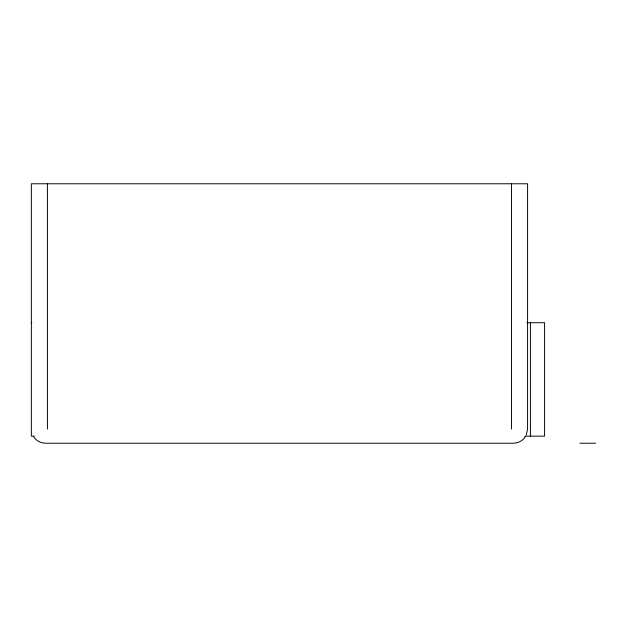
<?xml version="1.0" encoding="UTF-8"?>
<svg xmlns="http://www.w3.org/2000/svg" width="627" height="627" viewBox="0 0 627 627"><rect width="100%" height="100%" fill="white"/><g stroke="black" fill="none" stroke-linecap="round" stroke-linejoin="round"><path stroke-width="0.94" d="M526.296 434.942L527.573 429.048L527.573 183.774L31.35 183.774L31.35 436.141L34.281 436.141M525.324 436.713C522.785 440.718 518.145 443.258 513.395 443.226L45.528 443.226C40.786 443.258 36.139 440.718 33.599 436.713M31.35 322.717L31.836 322.717M526.868 322.717L544.589 322.717L544.589 436.141L524.909 436.141M579.928 443.226L595.65 443.226M530.411 322.717L530.411 436.141M511.507 183.774L511.507 429.048M47.417 183.774L47.417 429.048"/></g></svg>
